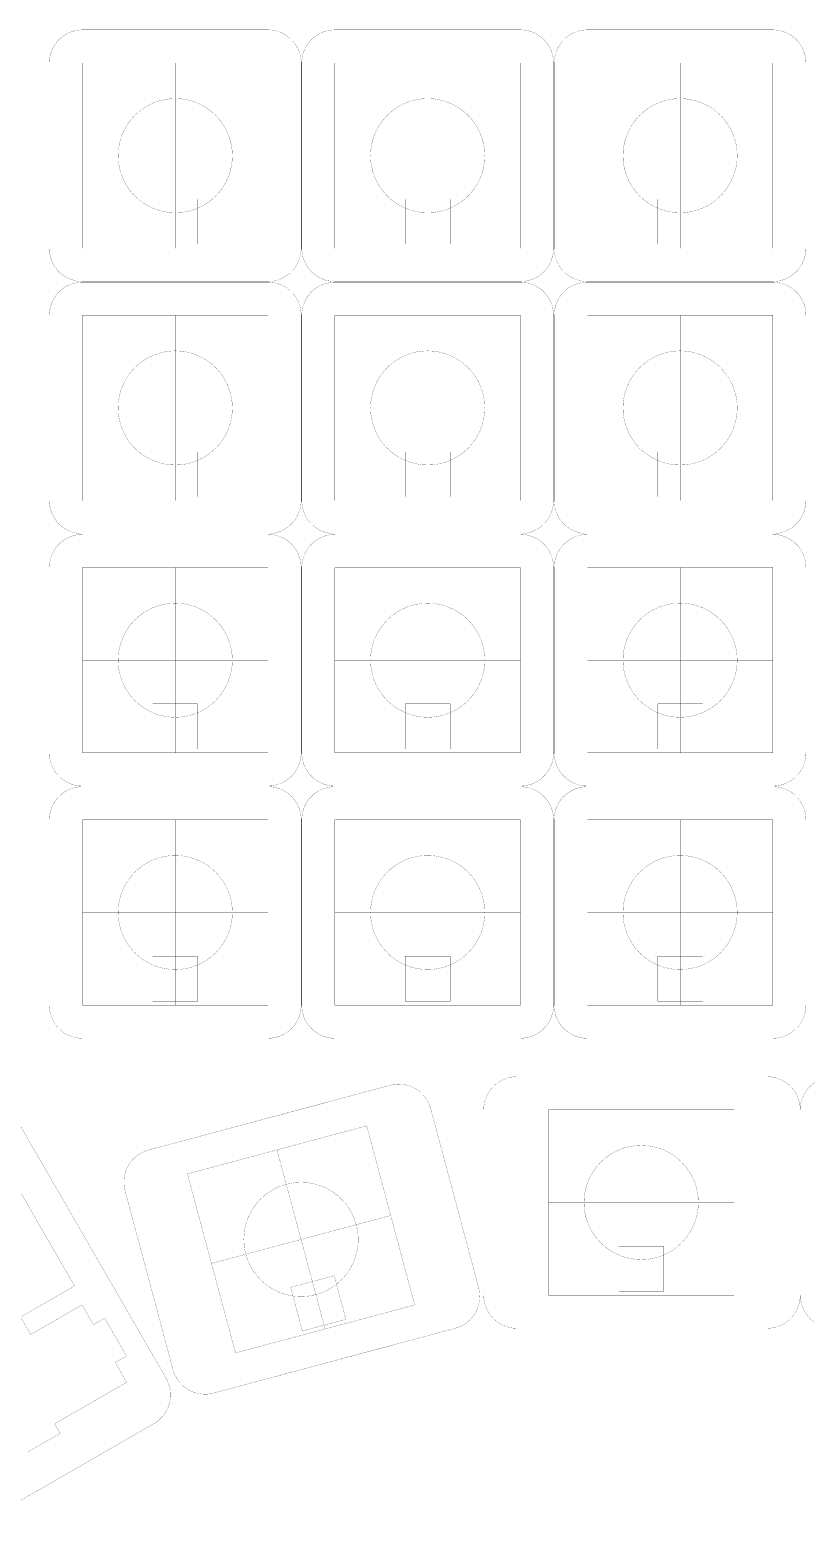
# Model space of a CAD drawing. Header units: inches. Extents: x -214 to 438, y -213 to 250.
# Drawn here: x 68.7 to 127.3, y 119.2 to 231.4 of the extents above; entities that cross this region are included whole.
import ezdxf

# ---------------------------------------------------------------- set-up
doc = ezdxf.new("R2010")
doc.units = ezdxf.units.IN
doc.layers.add('Drawing', color=216, linetype='Continuous')

msp = doc.modelspace()

# ---------------------------------------------------------------- linework, layer by layer
at = {"layer": 'Drawing', "const_width": 0.0127}
for points in [[(70.19, 228.92, -0.414214), (72.69, 231.42)], [(86.69, 231.42, -0.414214), (89.19, 228.92)], [(89.24, 228.92, -0.414214), (91.74, 231.42)], [(105.74, 231.42, -0.414214), (108.24, 228.92)], [(108.29, 228.92, -0.414214), (110.79, 231.42)], [(124.79, 231.42, -0.414214), (127.29, 228.92)], [(72.69, 212.42, -0.414214), (70.19, 214.92)], [(89.19, 214.92, -0.414214), (86.69, 212.42)], [(91.74, 212.42, -0.414214), (89.24, 214.92)], [(108.24, 214.92, -0.414214), (105.74, 212.42)], [(110.79, 212.42, -0.414214), (108.29, 214.92)], [(127.29, 214.92, -0.414214), (124.79, 212.42)], [(70.19, 209.87, -0.41419), (72.69, 212.37)], [(70.19, 209.87, -0.414214), (72.69, 212.37)], [(86.69, 212.37, -0.414214), (89.19, 209.87)], [(86.69, 212.37, -0.414214), (89.19, 209.87)], [(89.24, 209.87, -0.41419), (91.74, 212.37)], [(89.24, 209.87, -0.414214), (91.74, 212.37)], [(105.74, 212.37, -0.414214), (108.24, 209.87)], [(105.74, 212.37, -0.414214), (108.24, 209.87)], [(108.29, 209.87, -0.41419), (110.79, 212.37)], [(108.29, 209.87, -0.414214), (110.79, 212.37)], [(124.79, 212.37, -0.414214), (127.29, 209.87)], [(124.79, 212.37, -0.414214), (127.29, 209.87)], [(72.69, 193.37, -0.414214), (70.19, 195.87)], [(89.19, 195.87, -0.414214), (86.69, 193.37)], [(91.74, 193.37, -0.414214), (89.24, 195.87)], [(108.24, 195.87, -0.414214), (105.74, 193.37)], [(110.79, 193.37, -0.414214), (108.29, 195.87)], [(127.29, 195.87, -0.414214), (124.79, 193.37)], [(70.19, 190.82, -0.414214), (72.69, 193.32)], [(70.19, 190.82, -0.414214), (72.69, 193.32)], [(86.69, 193.32, -0.414214), (89.19, 190.82)], [(86.69, 193.32, -0.414214), (89.19, 190.82)], [(89.24, 190.82, -0.414214), (91.74, 193.32)], [(89.24, 190.82, -0.414214), (91.74, 193.32)], [(105.74, 193.32, -0.414214), (108.24, 190.82)], [(105.74, 193.32, -0.414214), (108.24, 190.82)], [(108.29, 190.82, -0.414214), (110.79, 193.32)], [(108.29, 190.82, -0.414214), (110.79, 193.32)], [(124.79, 193.32, -0.414214), (127.29, 190.82)], [(124.79, 193.32, -0.414214), (127.29, 190.82)], [(72.69, 174.32, -0.414214), (70.19, 176.82)], [(89.19, 176.82, -0.414214), (86.69, 174.32)], [(91.74, 174.32, -0.414214), (89.24, 176.82)], [(108.24, 176.82, -0.414214), (105.74, 174.32)], [(110.79, 174.32, -0.414214), (108.29, 176.82)], [(127.29, 176.82, -0.414214), (124.79, 174.32)], [(70.19, 171.77, -0.41419), (72.69, 174.27)], [(70.19, 171.77, -0.414214), (72.69, 174.27)], [(86.69, 174.27, -0.414214), (89.19, 171.77)], [(86.69, 174.27, -0.414214), (89.19, 171.77)], [(89.24, 171.77, -0.41419), (91.74, 174.27)], [(89.24, 171.77, -0.414214), (91.74, 174.27)], [(105.74, 174.27, -0.414214), (108.24, 171.77)], [(105.74, 174.27, -0.414214), (108.24, 171.77)], [(108.29, 171.77, -0.41419), (110.79, 174.27)], [(108.29, 171.77, -0.414214), (110.79, 174.27)], [(124.79, 174.27, -0.414214), (127.29, 171.77)], [(124.79, 174.27, -0.414214), (127.29, 171.77)], [(72.69, 155.27, -0.414214), (70.19, 157.77)], [(89.19, 157.77, -0.414214), (86.69, 155.27)], [(91.74, 155.27, -0.414214), (89.24, 157.77)], [(108.24, 157.77, -0.414214), (105.74, 155.27)], [(110.79, 155.27, -0.414214), (108.29, 157.77)], [(127.29, 157.77, -0.414214), (124.79, 155.27)], [(95.9, 151.72, -0.414198), (98.97, 149.95)], [(102.97, 149.87, -0.414214), (105.47, 152.37)], [(124.36, 152.37, -0.414225), (126.86, 149.87)], [(126.86, 149.87, -0.414214), (129.36, 152.37)], [(75.9, 143.77, -0.414207), (77.67, 146.83)], [(102.59, 136.43, -0.414222), (100.82, 133.37)], [(105.47, 133.37, -0.414202), (102.97, 135.87)], [(126.86, 135.87, -0.414214), (124.36, 133.37)], [(129.36, 133.37, -0.414202), (126.86, 135.87)], [(82.58, 128.48, -0.414222), (79.52, 130.25)], [(79, 129.6, -0.414198), (78.09, 126.18)]]:
    msp.add_lwpolyline(points, format="xyb", dxfattribs=at)
for points in [[(72.69, 231.42), (86.69, 231.42)], [(91.74, 231.42), (105.74, 231.42)], [(110.79, 231.42), (124.79, 231.42)], [(70.19, 214.92), (70.19, 228.92)], [(72.69, 228.92), (86.69, 228.92)], [(72.69, 214.92), (72.69, 228.92)], [(79.69, 214.92), (79.69, 228.92)], [(86.69, 214.92), (86.69, 228.92)], [(89.19, 214.92), (89.19, 228.92)], [(89.24, 214.92), (89.24, 228.92)], [(91.74, 214.92), (91.74, 228.92)], [(91.74, 228.92), (105.74, 228.92)], [(98.74, 214.92), (98.74, 228.92)], [(105.74, 214.92), (105.74, 228.92)], [(108.24, 214.92), (108.24, 228.92)], [(108.29, 214.92), (108.29, 228.92)], [(110.79, 228.92), (124.79, 228.92)], [(110.79, 214.92), (110.79, 228.92)], [(117.79, 214.92), (117.79, 228.92)], [(124.79, 214.92), (124.79, 228.92)], [(127.29, 214.92), (127.29, 228.92)], [(72.69, 221.92), (86.69, 221.92)], [(91.74, 221.92), (105.74, 221.92)], [(110.79, 221.92), (124.79, 221.92)], [(77.99, 215.22), (77.99, 218.62)], [(77.99, 218.62), (81.39, 218.62)], [(77.99, 218.62), (81.39, 218.62)], [(77.99, 215.22), (77.99, 218.62)], [(81.39, 215.22), (81.39, 218.62)], [(81.39, 215.22), (81.39, 218.62)], [(97.04, 215.22), (97.04, 218.62)], [(97.04, 218.62), (100.44, 218.62)], [(97.04, 218.62), (100.44, 218.62)], [(97.04, 215.22), (97.04, 218.62)], [(100.44, 215.22), (100.44, 218.62)], [(100.44, 215.22), (100.44, 218.62)], [(116.09, 215.22), (116.09, 218.62)], [(116.09, 218.62), (119.49, 218.62)], [(116.09, 218.62), (119.49, 218.62)], [(116.09, 215.22), (116.09, 218.62)], [(119.49, 215.22), (119.49, 218.62)], [(119.49, 215.22), (119.49, 218.62)], [(72.69, 214.92), (86.69, 214.92)], [(77.99, 215.22), (81.39, 215.22)], [(77.99, 215.22), (81.39, 215.22)], [(91.74, 214.92), (105.74, 214.92)], [(97.04, 215.22), (100.44, 215.22)], [(97.04, 215.22), (100.44, 215.22)], [(110.79, 214.92), (124.79, 214.92)], [(116.09, 215.22), (119.49, 215.22)], [(116.09, 215.22), (119.49, 215.22)], [(72.69, 212.42), (86.69, 212.42)], [(72.69, 212.37), (86.69, 212.37)], [(72.69, 212.37), (86.69, 212.37)], [(91.74, 212.42), (105.74, 212.42)], [(91.74, 212.37), (105.74, 212.37)], [(91.74, 212.37), (105.74, 212.37)], [(110.79, 212.42), (124.79, 212.42)], [(110.79, 212.37), (124.79, 212.37)], [(110.79, 212.37), (124.79, 212.37)], [(70.19, 195.87), (70.19, 209.87)], [(72.69, 209.87), (86.69, 209.87)], [(72.69, 195.87), (72.69, 209.87)], [(72.69, 209.87), (86.69, 209.87)], [(79.69, 195.87), (79.69, 209.87)], [(86.69, 195.87), (86.69, 209.87)], [(89.19, 195.87), (89.19, 209.87)], [(89.24, 195.87), (89.24, 209.87)], [(91.74, 195.87), (91.74, 209.87)], [(91.74, 209.87), (105.74, 209.87)], [(91.74, 209.87), (105.74, 209.87)], [(98.74, 195.87), (98.74, 209.87)], [(105.74, 195.87), (105.74, 209.87)], [(108.24, 195.87), (108.24, 209.87)], [(108.29, 195.87), (108.29, 209.87)], [(110.79, 209.87), (124.79, 209.87)], [(110.79, 195.87), (110.79, 209.87)], [(110.79, 209.87), (124.79, 209.87)], [(117.79, 195.87), (117.79, 209.87)], [(124.79, 195.87), (124.79, 209.87)], [(127.29, 195.87), (127.29, 209.87)], [(72.69, 202.87), (86.69, 202.87)], [(72.69, 202.87), (86.69, 202.87)], [(91.74, 202.87), (105.74, 202.87)], [(91.74, 202.87), (105.74, 202.87)], [(110.79, 202.87), (124.79, 202.87)], [(110.79, 202.87), (124.79, 202.87)], [(77.99, 196.17), (77.99, 199.57)], [(77.99, 199.57), (81.39, 199.57)], [(77.99, 196.17), (77.99, 199.57)], [(77.99, 199.57), (81.39, 199.57)], [(81.39, 196.17), (81.39, 199.57)], [(81.39, 196.17), (81.39, 199.57)], [(97.04, 196.17), (97.04, 199.57)], [(97.04, 199.57), (100.44, 199.57)], [(97.04, 196.17), (97.04, 199.57)], [(97.04, 199.57), (100.44, 199.57)], [(100.44, 196.17), (100.44, 199.57)], [(100.44, 196.17), (100.44, 199.57)], [(116.09, 196.17), (116.09, 199.57)], [(116.09, 199.57), (119.49, 199.57)], [(116.09, 196.17), (116.09, 199.57)], [(116.09, 199.57), (119.49, 199.57)], [(119.49, 196.17), (119.49, 199.57)], [(119.49, 196.17), (119.49, 199.57)], [(72.69, 195.87), (86.69, 195.87)], [(77.99, 196.17), (81.39, 196.17)], [(77.99, 196.17), (81.39, 196.17)], [(91.74, 195.87), (105.74, 195.87)], [(97.04, 196.17), (100.44, 196.17)], [(97.04, 196.17), (100.44, 196.17)], [(110.79, 195.87), (124.79, 195.87)], [(116.09, 196.17), (119.49, 196.17)], [(116.09, 196.17), (119.49, 196.17)], [(72.69, 193.37), (86.69, 193.37)], [(72.69, 193.32), (86.69, 193.32)], [(72.69, 193.32), (86.69, 193.32)], [(91.74, 193.37), (105.74, 193.37)], [(91.74, 193.32), (105.74, 193.32)], [(91.74, 193.32), (105.74, 193.32)], [(110.79, 193.37), (124.79, 193.37)], [(110.79, 193.32), (124.79, 193.32)], [(110.79, 193.32), (124.79, 193.32)], [(70.19, 176.82), (70.19, 190.82)], [(72.69, 176.82), (72.69, 190.82)], [(72.69, 190.82), (86.69, 190.82)], [(72.69, 190.82), (86.69, 190.82)], [(79.69, 176.82), (79.69, 190.82)], [(86.69, 176.82), (86.69, 190.82)], [(89.19, 176.82), (89.19, 190.82)], [(89.24, 176.82), (89.24, 190.82)], [(91.74, 176.82), (91.74, 190.82)], [(91.74, 190.82), (105.74, 190.82)], [(91.74, 190.82), (105.74, 190.82)], [(98.74, 176.82), (98.74, 190.82)], [(105.74, 176.82), (105.74, 190.82)], [(108.24, 176.82), (108.24, 190.82)], [(108.29, 176.82), (108.29, 190.82)], [(110.79, 176.82), (110.79, 190.82)], [(110.79, 190.82), (124.79, 190.82)], [(110.79, 190.82), (124.79, 190.82)], [(117.79, 176.82), (117.79, 190.82)], [(124.79, 176.82), (124.79, 190.82)], [(127.29, 176.82), (127.29, 190.82)], [(72.69, 183.82), (86.69, 183.82)], [(72.69, 183.82), (86.69, 183.82)], [(91.74, 183.82), (105.74, 183.82)], [(91.74, 183.82), (105.74, 183.82)], [(110.79, 183.82), (124.79, 183.82)], [(110.79, 183.82), (124.79, 183.82)], [(77.99, 177.12), (77.99, 180.52)], [(77.99, 180.52), (81.39, 180.52)], [(77.99, 180.52), (81.39, 180.52)], [(77.99, 177.12), (77.99, 180.52)], [(81.39, 177.12), (81.39, 180.52)], [(81.39, 177.12), (81.39, 180.52)], [(97.04, 177.12), (97.04, 180.52)], [(97.04, 180.52), (100.44, 180.52)], [(97.04, 180.52), (100.44, 180.52)], [(97.04, 177.12), (97.04, 180.52)], [(100.44, 177.12), (100.44, 180.52)], [(100.44, 177.12), (100.44, 180.52)], [(116.09, 177.12), (116.09, 180.52)], [(116.09, 180.52), (119.49, 180.52)], [(116.09, 180.52), (119.49, 180.52)], [(116.09, 177.12), (116.09, 180.52)], [(119.49, 177.12), (119.49, 180.52)], [(119.49, 177.12), (119.49, 180.52)], [(72.69, 176.82), (86.69, 176.82)], [(77.99, 177.12), (81.39, 177.12)], [(77.99, 177.12), (81.39, 177.12)], [(91.74, 176.82), (105.74, 176.82)], [(97.04, 177.12), (100.44, 177.12)], [(97.04, 177.12), (100.44, 177.12)], [(110.79, 176.82), (124.79, 176.82)], [(116.09, 177.12), (119.49, 177.12)], [(116.09, 177.12), (119.49, 177.12)], [(72.69, 174.32), (86.69, 174.32)], [(72.69, 174.27), (86.69, 174.27)], [(72.69, 174.27), (86.69, 174.27)], [(91.74, 174.32), (105.74, 174.32)], [(91.74, 174.27), (105.74, 174.27)], [(91.74, 174.27), (105.74, 174.27)], [(110.79, 174.32), (124.79, 174.32)], [(110.79, 174.27), (124.79, 174.27)], [(110.79, 174.27), (124.79, 174.27)], [(70.19, 157.77), (70.19, 171.77)], [(72.69, 171.77), (86.69, 171.77)], [(72.69, 157.77), (72.69, 171.77)], [(72.69, 171.77), (86.69, 171.77)], [(79.69, 157.77), (79.69, 171.77)], [(86.69, 157.77), (86.69, 171.77)], [(89.19, 157.77), (89.19, 171.77)], [(89.24, 157.77), (89.24, 171.77)], [(91.74, 157.77), (91.74, 171.77)], [(91.74, 171.77), (105.74, 171.77)], [(91.74, 171.77), (105.74, 171.77)], [(98.74, 157.77), (98.74, 171.77)], [(105.74, 157.77), (105.74, 171.77)], [(108.24, 157.77), (108.24, 171.77)], [(108.29, 157.77), (108.29, 171.77)], [(110.79, 171.77), (124.79, 171.77)], [(110.79, 157.77), (110.79, 171.77)], [(110.79, 171.77), (124.79, 171.77)], [(117.79, 157.77), (117.79, 171.77)], [(124.79, 157.77), (124.79, 171.77)], [(127.29, 157.77), (127.29, 171.77)], [(72.69, 164.77), (86.69, 164.77)], [(72.69, 164.77), (86.69, 164.77)], [(91.74, 164.77), (105.74, 164.77)], [(91.74, 164.77), (105.74, 164.77)], [(110.79, 164.77), (124.79, 164.77)], [(110.79, 164.77), (124.79, 164.77)], [(77.99, 158.07), (77.99, 161.47)], [(77.99, 161.47), (81.39, 161.47)], [(77.99, 158.07), (77.99, 161.47)], [(77.99, 161.47), (81.39, 161.47)], [(81.39, 158.07), (81.39, 161.47)], [(81.39, 158.07), (81.39, 161.47)], [(97.04, 158.07), (97.04, 161.47)], [(97.04, 161.47), (100.44, 161.47)], [(97.04, 158.07), (97.04, 161.47)], [(97.04, 161.47), (100.44, 161.47)], [(100.44, 158.07), (100.44, 161.47)], [(100.44, 158.07), (100.44, 161.47)], [(116.09, 158.07), (116.09, 161.47)], [(116.09, 161.47), (119.49, 161.47)], [(116.09, 158.07), (116.09, 161.47)], [(116.09, 161.47), (119.49, 161.47)], [(119.49, 158.07), (119.49, 161.47)], [(119.49, 158.07), (119.49, 161.47)], [(62.48, 158.22), (69.15, 146.66)], [(72.69, 157.77), (86.69, 157.77)], [(77.99, 158.07), (81.39, 158.07)], [(77.99, 158.07), (81.39, 158.07)], [(91.74, 157.77), (105.74, 157.77)], [(97.04, 158.07), (100.44, 158.07)], [(97.04, 158.07), (100.44, 158.07)], [(110.79, 157.77), (124.79, 157.77)], [(116.09, 158.07), (119.49, 158.07)], [(116.09, 158.07), (119.49, 158.07)], [(72.69, 155.27), (86.69, 155.27)], [(91.74, 155.27), (105.74, 155.27)], [(110.79, 155.27), (124.79, 155.27)], [(82.38, 148.09), (95.9, 151.72)], [(105.47, 152.37), (119.47, 152.37)], [(110.36, 152.37), (124.36, 152.37)], [(77.67, 146.83), (91.19, 150.45)], [(98.97, 149.95), (102.59, 136.43)], [(102.97, 135.87), (102.97, 149.87)], [(107.86, 149.87), (121.86, 149.87)], [(107.86, 135.87), (107.86, 149.87)], [(114.86, 135.87), (114.86, 149.87)], [(121.86, 135.87), (121.86, 149.87)], [(126.86, 135.87), (126.86, 149.87)], [(126.86, 135.87), (126.86, 149.87)], [(65.09, 148.7), (72.09, 136.57)], [(80.61, 145.03), (94.14, 148.66)], [(94.14, 148.66), (97.76, 135.13)], [(69.15, 146.66), (69.48, 146.1)], [(69.48, 146.1), (79, 129.6)], [(87.37, 146.84), (91, 133.32)], [(80.61, 145.03), (84.24, 131.51)], [(75.9, 143.77), (79.52, 130.25)], [(107.86, 142.87), (121.86, 142.87)], [(82.43, 138.27), (95.95, 141.89)], [(113.16, 136.17), (113.16, 139.57)], [(113.16, 139.57), (116.56, 139.57)], [(113.16, 139.57), (116.56, 139.57)], [(113.16, 136.17), (113.16, 139.57)], [(116.56, 136.17), (116.56, 139.57)], [(116.56, 136.17), (116.56, 139.57)], [(88.4, 136.46), (91.69, 137.34)], [(88.4, 136.46), (91.69, 137.34)], [(91.69, 137.34), (92.57, 134.05)], [(91.69, 137.34), (92.57, 134.05)], [(68.02, 134.22), (72.09, 136.57)], [(88.4, 136.46), (89.28, 133.17)], [(88.4, 136.46), (89.28, 133.17)], [(107.86, 135.87), (121.86, 135.87)], [(113.16, 136.17), (116.56, 136.17)], [(113.16, 136.17), (116.56, 136.17)], [(68.78, 132.9), (72.65, 135.14)], [(72.65, 135.14), (73.51, 133.65)], [(84.24, 131.51), (97.76, 135.13)], [(68.02, 134.22), (68.78, 132.9)], [(73.51, 133.65), (74.36, 134.14)], [(74.36, 134.14), (76.01, 131.28)], [(89.28, 133.17), (92.57, 134.05)], [(89.28, 133.17), (92.57, 134.05)], [(87.3, 129.74), (100.82, 133.37)], [(105.47, 133.37), (119.47, 133.37)], [(110.36, 133.37), (124.36, 133.37)], [(82.58, 128.48), (96.11, 132.1)], [(75.16, 130.79), (76.01, 131.28)], [(75.16, 130.79), (76.02, 129.29)], [(70.59, 126.16), (76.02, 129.29)], [(65.96, 119.18), (78.09, 126.18)], [(70.59, 126.16), (71.01, 125.44)], [(68.58, 124.04), (71.01, 125.44)]]:
    msp.add_lwpolyline(points, dxfattribs=at)
at = {"layer": 'Drawing'}
for points, const_width in [([(72.68, 231.42, 1), (72.69, 231.42, 1)], 0.00635), ([(86.68, 231.42, 1), (86.69, 231.42, 1)], 0.00635), ([(91.73, 231.42, 1), (91.74, 231.42, 1)], 0.00635), ([(105.73, 231.42, 1), (105.74, 231.42, 1)], 0.00635), ([(110.78, 231.42, 1), (110.79, 231.42, 1)], 0.00635), ([(124.78, 231.42, 1), (124.79, 231.42, 1)], 0.00635), ([(70.18, 228.92, 1), (70.19, 228.92, 1)], 0.00635), ([(89.18, 228.92, 1), (89.19, 228.92, 1)], 0.00635), ([(89.23, 228.92, 1), (89.24, 228.92, 1)], 0.00635), ([(108.23, 228.92, 1), (108.24, 228.92, 1)], 0.00635), ([(108.28, 228.92, 1), (108.29, 228.92, 1)], 0.00635), ([(127.28, 228.92, 1), (127.29, 228.92, 1)], 0.00635), ([(84, 221.92, 1), (75.38, 221.92, 1)], 0.0127), ([(103.05, 221.92, 1), (94.43, 221.92, 1)], 0.0127), ([(122.1, 221.92, 1), (113.48, 221.92, 1)], 0.0127), ([(75.37, 221.92, 1), (75.38, 221.92, 1)], 0.00635), ([(83.99, 221.92, 1), (84, 221.92, 1)], 0.00635), ([(94.42, 221.92, 1), (94.43, 221.92, 1)], 0.00635), ([(103.04, 221.92, 1), (103.05, 221.92, 1)], 0.00635), ([(113.47, 221.92, 1), (113.48, 221.92, 1)], 0.00635), ([(122.09, 221.92, 1), (122.1, 221.92, 1)], 0.00635), ([(70.18, 214.92, 1), (70.19, 214.92, 1)], 0.00635), ([(89.18, 214.92, 1), (89.19, 214.92, 1)], 0.00635), ([(89.23, 214.92, 1), (89.24, 214.92, 1)], 0.00635), ([(108.23, 214.92, 1), (108.24, 214.92, 1)], 0.00635), ([(108.28, 214.92, 1), (108.29, 214.92, 1)], 0.00635), ([(127.28, 214.92, 1), (127.29, 214.92, 1)], 0.00635), ([(72.68, 212.42, 1), (72.69, 212.42, 1)], 0.00635), ([(72.68, 212.37, 1), (72.69, 212.37, 1)], 0.00635), ([(72.68, 212.37, 1), (72.69, 212.37, 1)], 0.00635), ([(86.68, 212.42, 1), (86.69, 212.42, 1)], 0.00635), ([(86.68, 212.37, 1), (86.69, 212.37, 1)], 0.00635), ([(86.68, 212.37, 1), (86.69, 212.37, 1)], 0.00635), ([(91.73, 212.42, 1), (91.74, 212.42, 1)], 0.00635), ([(91.73, 212.37, 1), (91.74, 212.37, 1)], 0.00635), ([(91.73, 212.37, 1), (91.74, 212.37, 1)], 0.00635), ([(105.73, 212.42, 1), (105.74, 212.42, 1)], 0.00635), ([(105.73, 212.37, 1), (105.74, 212.37, 1)], 0.00635), ([(105.73, 212.37, 1), (105.74, 212.37, 1)], 0.00635), ([(110.78, 212.42, 1), (110.79, 212.42, 1)], 0.00635), ([(110.78, 212.37, 1), (110.79, 212.37, 1)], 0.00635), ([(110.78, 212.37, 1), (110.79, 212.37, 1)], 0.00635), ([(124.78, 212.42, 1), (124.79, 212.42, 1)], 0.00635), ([(124.78, 212.37, 1), (124.79, 212.37, 1)], 0.00635), ([(124.78, 212.37, 1), (124.79, 212.37, 1)], 0.00635), ([(70.18, 209.87, 1), (70.19, 209.87, 1)], 0.00635), ([(70.18, 209.87, 1), (70.19, 209.87, 1)], 0.00635), ([(89.18, 209.87, 1), (89.19, 209.87, 1)], 0.00635), ([(89.18, 209.87, 1), (89.19, 209.87, 1)], 0.00635), ([(89.23, 209.87, 1), (89.24, 209.87, 1)], 0.00635), ([(89.23, 209.87, 1), (89.24, 209.87, 1)], 0.00635), ([(108.23, 209.87, 1), (108.24, 209.87, 1)], 0.00635), ([(108.23, 209.87, 1), (108.24, 209.87, 1)], 0.00635), ([(108.28, 209.87, 1), (108.29, 209.87, 1)], 0.00635), ([(108.28, 209.87, 1), (108.29, 209.87, 1)], 0.00635), ([(127.28, 209.87, 1), (127.29, 209.87, 1)], 0.00635), ([(127.28, 209.87, 1), (127.29, 209.87, 1)], 0.00635), ([(84, 202.87, 1), (75.38, 202.87, 1)], 0.0127), ([(103.05, 202.87, 1), (94.43, 202.87, 1)], 0.0127), ([(122.1, 202.87, 1), (113.48, 202.87, 1)], 0.0127), ([(75.37, 202.87, 1), (75.38, 202.87, 1)], 0.00635), ([(83.99, 202.87, 1), (84, 202.87, 1)], 0.00635), ([(94.42, 202.87, 1), (94.43, 202.87, 1)], 0.00635), ([(103.04, 202.87, 1), (103.05, 202.87, 1)], 0.00635), ([(113.47, 202.87, 1), (113.48, 202.87, 1)], 0.00635), ([(122.09, 202.87, 1), (122.1, 202.87, 1)], 0.00635), ([(70.18, 195.87, 1), (70.19, 195.87, 1)], 0.00635), ([(89.18, 195.87, 1), (89.19, 195.87, 1)], 0.00635), ([(89.23, 195.87, 1), (89.24, 195.87, 1)], 0.00635), ([(108.23, 195.87, 1), (108.24, 195.87, 1)], 0.00635), ([(108.28, 195.87, 1), (108.29, 195.87, 1)], 0.00635), ([(127.28, 195.87, 1), (127.29, 195.87, 1)], 0.00635), ([(72.68, 193.37, 1), (72.69, 193.37, 1)], 0.00635), ([(72.68, 193.32, 1), (72.69, 193.32, 1)], 0.00635), ([(72.68, 193.32, 1), (72.69, 193.32, 1)], 0.00635), ([(86.68, 193.37, 1), (86.69, 193.37, 1)], 0.00635), ([(86.68, 193.32, 1), (86.69, 193.32, 1)], 0.00635), ([(86.68, 193.32, 1), (86.69, 193.32, 1)], 0.00635), ([(91.73, 193.37, 1), (91.74, 193.37, 1)], 0.00635), ([(91.73, 193.32, 1), (91.74, 193.32, 1)], 0.00635), ([(91.73, 193.32, 1), (91.74, 193.32, 1)], 0.00635), ([(105.73, 193.37, 1), (105.74, 193.37, 1)], 0.00635), ([(105.73, 193.32, 1), (105.74, 193.32, 1)], 0.00635), ([(105.73, 193.32, 1), (105.74, 193.32, 1)], 0.00635), ([(110.78, 193.37, 1), (110.79, 193.37, 1)], 0.00635), ([(110.78, 193.32, 1), (110.79, 193.32, 1)], 0.00635), ([(110.78, 193.32, 1), (110.79, 193.32, 1)], 0.00635), ([(124.78, 193.37, 1), (124.79, 193.37, 1)], 0.00635), ([(124.78, 193.32, 1), (124.79, 193.32, 1)], 0.00635), ([(124.78, 193.32, 1), (124.79, 193.32, 1)], 0.00635), ([(70.18, 190.82, 1), (70.19, 190.82, 1)], 0.00635), ([(70.18, 190.82, 1), (70.19, 190.82, 1)], 0.00635), ([(89.18, 190.82, 1), (89.19, 190.82, 1)], 0.00635), ([(89.18, 190.82, 1), (89.19, 190.82, 1)], 0.00635), ([(89.23, 190.82, 1), (89.24, 190.82, 1)], 0.00635), ([(89.23, 190.82, 1), (89.24, 190.82, 1)], 0.00635), ([(108.23, 190.82, 1), (108.24, 190.82, 1)], 0.00635), ([(108.23, 190.82, 1), (108.24, 190.82, 1)], 0.00635), ([(108.28, 190.82, 1), (108.29, 190.82, 1)], 0.00635), ([(108.28, 190.82, 1), (108.29, 190.82, 1)], 0.00635), ([(127.28, 190.82, 1), (127.29, 190.82, 1)], 0.00635), ([(127.28, 190.82, 1), (127.29, 190.82, 1)], 0.00635), ([(84, 183.82, 1), (75.38, 183.82, 1)], 0.0127), ([(103.05, 183.82, 1), (94.43, 183.82, 1)], 0.0127), ([(122.1, 183.82, 1), (113.48, 183.82, 1)], 0.0127), ([(75.37, 183.82, 1), (75.38, 183.82, 1)], 0.00635), ([(83.99, 183.82, 1), (84, 183.82, 1)], 0.00635), ([(94.42, 183.82, 1), (94.43, 183.82, 1)], 0.00635), ([(103.04, 183.82, 1), (103.05, 183.82, 1)], 0.00635), ([(113.47, 183.82, 1), (113.48, 183.82, 1)], 0.00635), ([(122.09, 183.82, 1), (122.1, 183.82, 1)], 0.00635), ([(70.18, 176.82, 1), (70.19, 176.82, 1)], 0.00635), ([(89.18, 176.82, 1), (89.19, 176.82, 1)], 0.00635), ([(89.23, 176.82, 1), (89.24, 176.82, 1)], 0.00635), ([(108.23, 176.82, 1), (108.24, 176.82, 1)], 0.00635), ([(108.28, 176.82, 1), (108.29, 176.82, 1)], 0.00635), ([(127.28, 176.82, 1), (127.29, 176.82, 1)], 0.00635), ([(72.68, 174.32, 1), (72.69, 174.32, 1)], 0.00635), ([(72.68, 174.27, 1), (72.69, 174.27, 1)], 0.00635), ([(72.68, 174.27, 1), (72.69, 174.27, 1)], 0.00635), ([(86.68, 174.32, 1), (86.69, 174.32, 1)], 0.00635), ([(86.68, 174.27, 1), (86.69, 174.27, 1)], 0.00635), ([(86.68, 174.27, 1), (86.69, 174.27, 1)], 0.00635), ([(91.73, 174.32, 1), (91.74, 174.32, 1)], 0.00635), ([(91.73, 174.27, 1), (91.74, 174.27, 1)], 0.00635), ([(91.73, 174.27, 1), (91.74, 174.27, 1)], 0.00635), ([(105.73, 174.32, 1), (105.74, 174.32, 1)], 0.00635), ([(105.73, 174.27, 1), (105.74, 174.27, 1)], 0.00635), ([(105.73, 174.27, 1), (105.74, 174.27, 1)], 0.00635), ([(110.78, 174.32, 1), (110.79, 174.32, 1)], 0.00635), ([(110.78, 174.27, 1), (110.79, 174.27, 1)], 0.00635), ([(110.78, 174.27, 1), (110.79, 174.27, 1)], 0.00635), ([(124.78, 174.32, 1), (124.79, 174.32, 1)], 0.00635), ([(124.78, 174.27, 1), (124.79, 174.27, 1)], 0.00635), ([(124.78, 174.27, 1), (124.79, 174.27, 1)], 0.00635), ([(70.18, 171.77, 1), (70.19, 171.77, 1)], 0.00635), ([(70.18, 171.77, 1), (70.19, 171.77, 1)], 0.00635), ([(89.18, 171.77, 1), (89.19, 171.77, 1)], 0.00635), ([(89.18, 171.77, 1), (89.19, 171.77, 1)], 0.00635), ([(89.23, 171.77, 1), (89.24, 171.77, 1)], 0.00635), ([(89.23, 171.77, 1), (89.24, 171.77, 1)], 0.00635), ([(108.23, 171.77, 1), (108.24, 171.77, 1)], 0.00635), ([(108.23, 171.77, 1), (108.24, 171.77, 1)], 0.00635), ([(108.28, 171.77, 1), (108.29, 171.77, 1)], 0.00635), ([(108.28, 171.77, 1), (108.29, 171.77, 1)], 0.00635), ([(127.28, 171.77, 1), (127.29, 171.77, 1)], 0.00635), ([(127.28, 171.77, 1), (127.29, 171.77, 1)], 0.00635), ([(84, 164.77, 1), (75.38, 164.77, 1)], 0.0127), ([(103.05, 164.77, 1), (94.43, 164.77, 1)], 0.0127), ([(122.1, 164.77, 1), (113.48, 164.77, 1)], 0.0127), ([(75.37, 164.77, 1), (75.38, 164.77, 1)], 0.00635), ([(83.99, 164.77, 1), (84, 164.77, 1)], 0.00635), ([(94.42, 164.77, 1), (94.43, 164.77, 1)], 0.00635), ([(103.04, 164.77, 1), (103.05, 164.77, 1)], 0.00635), ([(113.47, 164.77, 1), (113.48, 164.77, 1)], 0.00635), ([(122.09, 164.77, 1), (122.1, 164.77, 1)], 0.00635), ([(70.18, 157.77, 1), (70.19, 157.77, 1)], 0.00635), ([(89.18, 157.77, 1), (89.19, 157.77, 1)], 0.00635), ([(89.23, 157.77, 1), (89.24, 157.77, 1)], 0.00635), ([(108.23, 157.77, 1), (108.24, 157.77, 1)], 0.00635), ([(108.28, 157.77, 1), (108.29, 157.77, 1)], 0.00635), ([(127.28, 157.77, 1), (127.29, 157.77, 1)], 0.00635), ([(72.68, 155.27, 1), (72.69, 155.27, 1)], 0.00635), ([(86.68, 155.27, 1), (86.69, 155.27, 1)], 0.00635), ([(91.73, 155.27, 1), (91.74, 155.27, 1)], 0.00635), ([(105.73, 155.27, 1), (105.74, 155.27, 1)], 0.00635), ([(110.78, 155.27, 1), (110.79, 155.27, 1)], 0.00635), ([(124.78, 155.27, 1), (124.79, 155.27, 1)], 0.00635), ([(95.9, 151.72, 1), (95.91, 151.72, 1)], 0.00635), ([(105.47, 152.37, 1), (105.48, 152.37, 1)], 0.00635), ([(124.35, 152.37, 1), (124.36, 152.37, 1)], 0.00635), ([(98.96, 149.95, 1), (98.97, 149.95, 1)], 0.00635), ([(102.97, 149.87, 1), (102.98, 149.87, 1)], 0.00635), ([(126.85, 149.87, 1), (126.86, 149.87, 1)], 0.00635), ([(126.85, 149.87, 1), (126.86, 149.87, 1)], 0.00635), ([(119.17, 142.87, 1), (110.54, 142.87, 1)], 0.0127), ([(77.66, 146.83, 1), (77.67, 146.83, 1)], 0.00635), ([(75.89, 143.77, 1), (75.9, 143.77, 1)], 0.00635), ([(93.5, 140.08, 1), (84.87, 140.08, 1)], 0.0127), ([(110.54, 142.87, 1), (110.55, 142.87, 1)], 0.00635), ([(119.16, 142.87, 1), (119.17, 142.87, 1)], 0.00635), ([(84.87, 140.08, 1), (84.88, 140.08, 1)], 0.00635), ([(93.49, 140.08, 1), (93.5, 140.08, 1)], 0.00635), ([(102.59, 136.43, 1), (102.59, 136.43, 1)], 0.00635), ([(102.97, 135.87, 1), (102.98, 135.87, 1)], 0.00635), ([(126.85, 135.87, 1), (126.86, 135.87, 1)], 0.00635), ([(126.85, 135.87, 1), (126.86, 135.87, 1)], 0.00635), ([(100.82, 133.37, 1), (100.82, 133.37, 1)], 0.00635), ([(105.47, 133.37, 1), (105.48, 133.37, 1)], 0.00635), ([(124.35, 133.37, 1), (124.36, 133.37, 1)], 0.00635), ([(79.52, 130.25, 1), (79.52, 130.25, 1)], 0.00635), ([(79, 129.6, 1), (79, 129.6, 1)], 0.00635), ([(82.58, 128.48, 1), (82.59, 128.48, 1)], 0.00635), ([(78.08, 126.18, 1), (78.09, 126.18, 1)], 0.00635)]:
    msp.add_lwpolyline(points, format="xyb", close=True, dxfattribs=dict(at, const_width=const_width))

doc.saveas('drawing.dxf')
